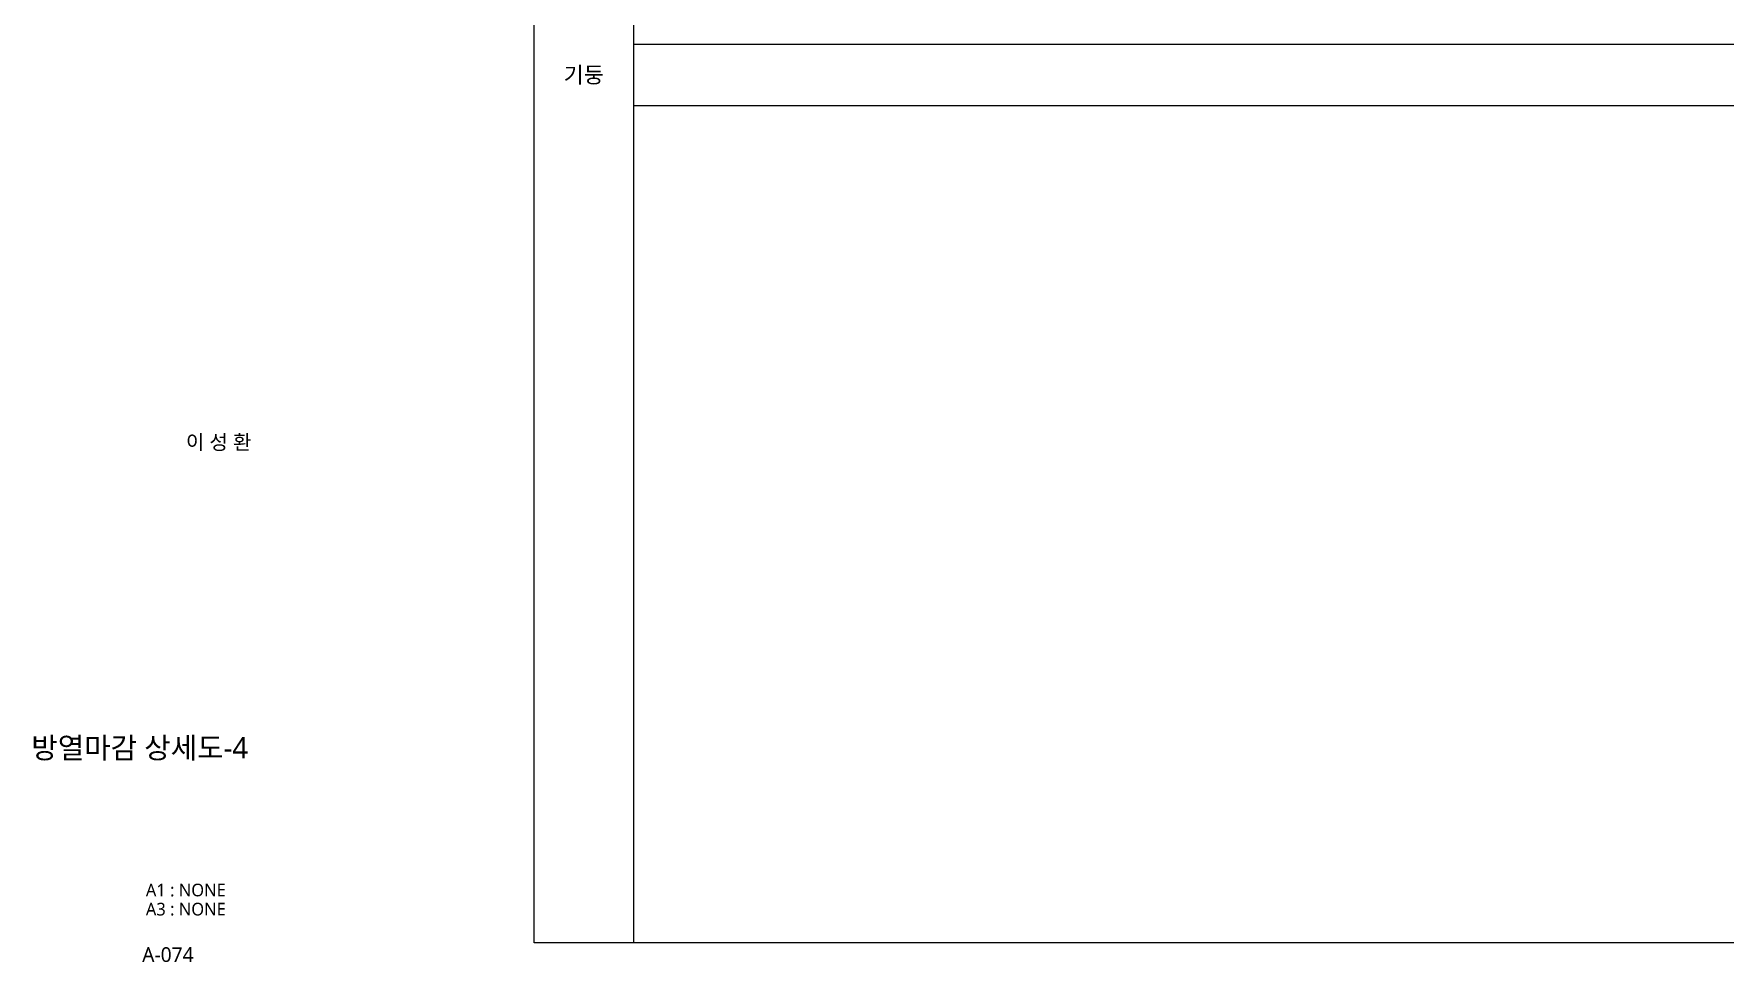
# Model space of a CAD drawing. Header units: millimetres. Extents: x 1008970 to 1091919, y 939088 to 948574.
# Drawn here: x 1074090 to 1082118, y 939088 to 943494 of the extents above; entities that cross this region are included whole.
import ezdxf
from ezdxf.enums import TextEntityAlignment as Align

# ---------------------------------------------------------------- set-up
doc = ezdxf.new("R2010")
doc.units = ezdxf.units.MM
doc.header["$LTSCALE"] = 5
doc.header["$MEASUREMENT"] = 0
doc.layers.get('0').update_dxf_attribs({"linetype": 'CONTINUOUS'})
doc.layers.add('5TXT', color=7, linetype='CONTINUOUS')
doc.layers.add('A-BORD-TEXT', color=3, linetype='CONTINUOUS', lineweight=25)
doc.styles.add('맑은고딕', font='malgun.ttf')
doc.styles.add('한글', font='malgun.ttf')

msp = doc.modelspace()

# ---------------------------------------------------------------- linework, layer by layer
msp.add_lwpolyline([(1090336.528, 939179.201), (1076464.794, 939179.201), (1076464.794, 947708.687), (1090336.528, 947708.687)], close=True)
at = {"layer": '5TXT'}
for p, q in [((1076935.636, 947708.687), (1076935.636, 939179.201)), ((1076935.636, 943443.944), (1090336.528, 943443.944)), ((1076935.636, 943154.195), (1090336.528, 943154.195))]:
    msp.add_line(p, q, dxfattribs=at)

# ---------------------------------------------------------------- texts
at = {"style": '한글'}
msp.add_text('기둥', height=76.0591, dxfattribs=at).set_placement((1076700.215, 943299.069), align=Align.MIDDLE_CENTER)
at = {"layer": 'A-BORD-TEXT', "style": '맑은고딕'}
for s, height, p in [('이 성 환', 70, (1075122.755, 941520.648)), ('A1 : NONE', 60, (1075001.201, 939400.098)), ('A3 : NONE', 60, (1075001.201, 939309.4)), ('A-074', 70, (1074848.483, 939088.673))]:
    msp.add_text(s, height=height, dxfattribs=at).set_placement(p, align=Align.RIGHT)
msp.add_text('방열마감 상세도-4', height=100, dxfattribs=at).set_placement((1074592.545, 940105.222), align=Align.MIDDLE_CENTER)

doc.saveas('drawing.dxf')
